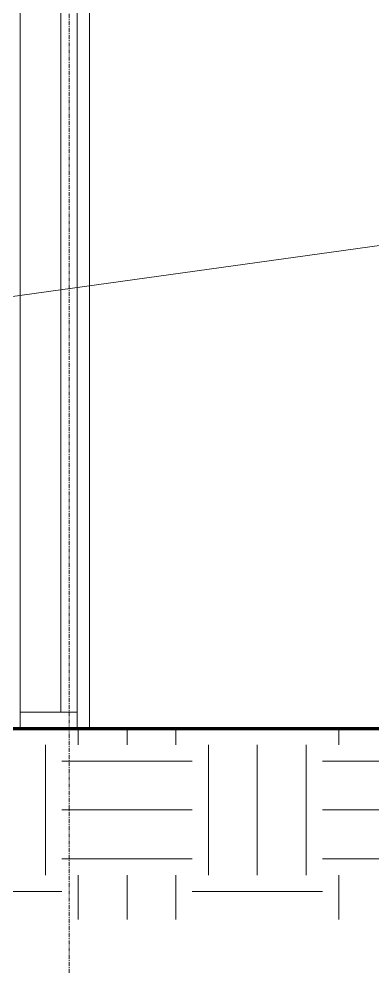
# Model space of a CAD drawing. Header units: inches. Extents: x 169 to 5088, y -73 to 356.
# Drawn here: x 3412.2 to 3455.7, y -30 to 87.1 of the extents above; entities that cross this region are included whole.
import ezdxf

# ---------------------------------------------------------------- set-up
doc = ezdxf.new("R2010")
doc.units = ezdxf.units.IN
doc.header["$MEASUREMENT"] = 0
doc.linetypes.add('Grid Line 1_2_', pattern=[0.875, 0.5, -0.125, 0.125, -0.125])
for name, color, linetype, lineweight in [('A-ANNO-IDEN', 131, 'Continuous', 9), ('A-GLAZ-CWMG', 51, 'Continuous', 9), ('C-TOPO', 7, 'Continuous', 9), ('L-SITE-WALL', 31, 'Continuous', 18), ('S-COLS', 52, 'Continuous', 9), ('S-GRID', 1, 'Continuous', 9)]:
    doc.layers.add(name, color=color, linetype=linetype, lineweight=lineweight)

# ---------------------------------------------------------------- blocks, each defined once
blk = doc.blocks.new('Rectangular Mullion - Exterior 2_ x 4_5_-652327-Building Elevation - East')
at = {"layer": 'A-GLAZ-CWMG'}
for q in [(1530.46, 2), (1537.46, 0)]:
    blk.add_line((1537.46, 2), q, dxfattribs=at)
blk = doc.blocks.new('Rectangular Mullion - Exterior 2_ x 4_5_-430019-Building Elevation - East')
at = {"layer": 'A-GLAZ-CWMG'}
for p, q in [((1535.46, 97), (1535.46, 2)), ((1537.46, 2), (1537.46, 97)), ((1537.46, 2), (1535.46, 2))]:
    blk.add_line(p, q, dxfattribs=at)

msp = doc.modelspace()

# ---------------------------------------------------------------- hatches: boundary and pattern name
at = {"layer": 'C-TOPO'}
h = msp.add_hatch(dxfattribs=at)
h.set_pattern_fill('FP_14', color=256, style=0, pattern_type=2)
h.set_pattern_definition([(0, (1065.463, 0), (16, 16), [16, -16]), (0, (1065.463, 6), (16, 16), [16, -16]), (0, (1065.463, 12), (16, 16), [16, -16]), (90, (1067.463, 14), (-16, 16), [16, -16]), (90, (1073.463, 14), (-16, 16), [16, -16]), (90, (1079.463, 14), (-16, 16), [16, -16])])
h.paths.add_polyline_path([(3112.5, -23.43), (3538.42, -23.43), (3538.42, 0), (3112.5, 0), (3112.5, -3.88)], flags=0)

# ---------------------------------------------------------------- linework, layer by layer
at = {"layer": 'A-ANNO-IDEN'}
msp.add_line((3352.83, 44.96), (3545.57, 71.6), dxfattribs=at)
at = {"layer": 'C-TOPO', "lineweight": 80}
for p, q in [((3381.09, 0), (3440.69, 0)), ((3440.69, 0), (3538.42, 0))]:
    msp.add_line(p, q, dxfattribs=at)
at = {"layer": 'C-TOPO'}
for p in [(3381.09, 0), (3538.42, 0)]:
    msp.add_line(p, (3440.69, 0), dxfattribs=at)
at = {"layer": 'L-SITE-WALL'}
msp.add_line((3420.86, 145.16), (3420.86, 0), dxfattribs=at)
at = {"layer": 'S-COLS'}
msp.add_line((3412.36, 145.52), (3412.36, 0), dxfattribs=at)
at = {"layer": 'S-GRID', "linetype": 'Grid Line 1_2_'}
msp.add_line((3418.36, -30), (3418.36, 324), dxfattribs=at)

# ---------------------------------------------------------------- block references
at = {"layer": 'A-GLAZ-CWMG'}
for name in ['Rectangular Mullion - Exterior 2_ x 4_5_-430019-Building Elevation - East', 'Rectangular Mullion - Exterior 2_ x 4_5_-652327-Building Elevation - East']:
    msp.add_blockref(name, (1881.9, 0), dxfattribs=at)

doc.saveas('drawing.dxf')
